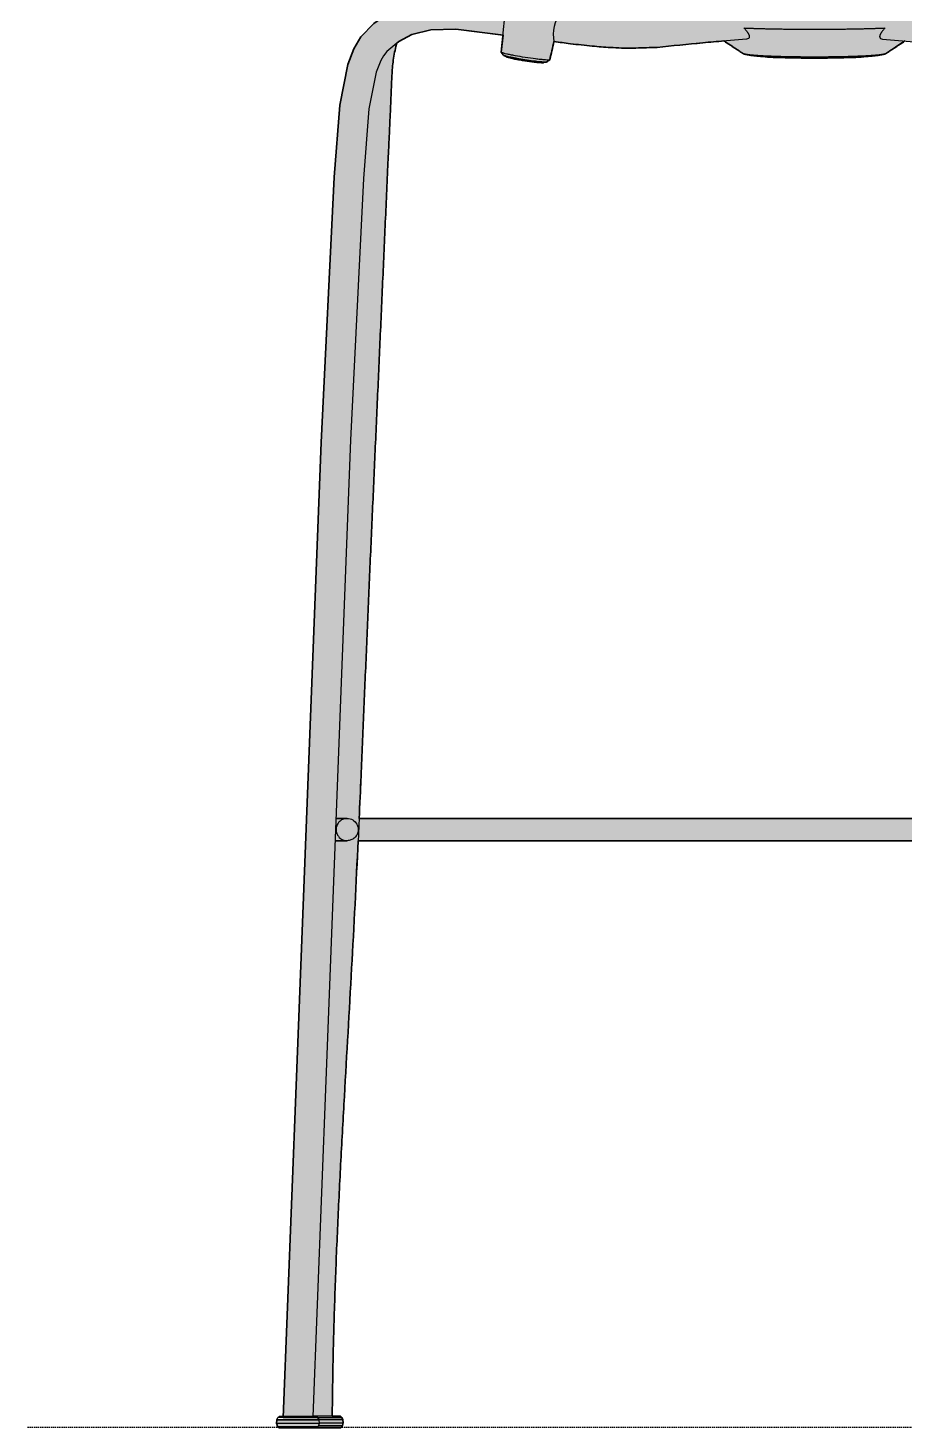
# Model space of a CAD drawing. Header units: millimetres. Extents: x 0 to 1859, y -934 to 1101.
# Drawn here: x 0 to 454, y 0 to 724 of the extents above; entities that cross this region are included whole.
import ezdxf

# ---------------------------------------------------------------- set-up
doc = ezdxf.new("R2010")
doc.units = ezdxf.units.MM
doc.linetypes.add('Dots', pattern=[1, 0, -1])
doc.layers.add('Blocks', color=7, linetype='Continuous')
doc.layers.add('Blocks$Fill', color=7, linetype='Continuous', true_color=0xffffff)
for name, color, linetype, lineweight, true_color in [('Blocks$Inner', 7, 'Continuous', 25, 0x007f00), ('Blocks$Outline', 7, 'Continuous', 35, 0xff3f3f), ('Groud', 7, 'Dots', 25, 0x243775)]:
    doc.layers.add(name, color=color, linetype=linetype, lineweight=lineweight, true_color=true_color)

# ---------------------------------------------------------------- blocks, each defined once
blk = doc.blocks.new('Vico Duo Barstool Front')
at = {"layer": 'Blocks$Fill'}
h = blk.add_hatch(color=256, dxfattribs=at)
h.paths.add_polyline_path([(-18.13, 0), (-18.11, 0), (0.08, 0), (0.83, 0.11), (0.87, 0.15), (12.98, 0.15), (13.66, 0.49), (14.17, 1.3), (14.49, 2.69), (14.34, 4.2), (13.8, 5.4), (12.98, 6.15), (8.8, 6.15), (10.91, 88.59), (22.18, 304.04), (494.55, 304.04), (507.43, 38.7), (507.93, 6.15), (503.75, 6.15), (502.93, 5.4), (502.39, 4.2), (502.24, 2.69), (502.56, 1.3), (503.06, 0.49), (503.75, 0.15), (515.86, 0.15), (515.9, 0.11), (515.98, 0.1), (516.65, 0), (534.84, 0), (534.86, 0), (535.61, 0.11), (536.28, 0.83), (536.76, 2.35), (536.64, 4.27), (514.87, 4.27), (514.87, 4.27), (514.87, 4.27), (514.87, 4.27), (514.87, 4.27), (514.87, 4.27), (514.87, 4.27), (514.87, 4.27), (515.37, 5.41), (515.37, 5.41), (515.37, 5.41), (515.37, 5.41), (515.37, 5.41), (515.37, 5.41), (515.37, 5.41), (515.37, 5.41), (515.37, 5.41), (533.27, 5.41), (506.93, 647.44), (504.09, 684.71), (499.92, 705.85), (496.76, 713.99), (493.1, 720.14), (486.45, 727), (479.01, 732.23), (470.63, 736.09), (460.14, 738.69), (449.55, 739.57), (429.77, 738.04), (423.9, 737.24), (423.04, 745.46), (455.39, 749.61), (458.12, 749.89), (460.64, 750.22), (462.98, 750.6), (464.08, 750.81), (465.13, 751.03), (466.14, 751.27), (467.1, 751.52), (468.01, 751.78), (468.89, 752.05), (469.71, 752.34), (470.5, 752.63), (471.24, 752.94), (471.6, 753.1), (471.94, 753.27), (472.27, 753.43), (472.6, 753.6), (472.91, 753.77), (473.21, 753.95), (473.51, 754.12), (473.79, 754.3), (474.06, 754.48), (474.32, 754.67), (474.58, 754.85), (474.82, 755.04), (475.05, 755.24), (475.27, 755.43), (475.49, 755.63), (475.69, 755.82), (475.88, 756.02), (476.06, 756.23), (476.24, 756.43), (476.41, 756.64), (477.73, 758.38), (479.1, 766.56), (479.13, 766.66), (479.16, 766.76), (479.17, 766.81), (479.19, 766.86), (479.2, 766.91), (479.21, 766.96), (479.22, 767.01), (479.22, 767.06), (479.23, 767.11), (479.24, 767.16), (479.24, 767.21), (479.25, 767.26), (479.25, 767.31), (479.25, 767.36), (479.26, 767.41), (479.26, 767.46), (479.26, 767.51), (479.25, 767.56), (479.25, 767.61), (479.25, 767.66), (479.25, 767.71), (479.24, 767.76), (479.23, 767.81), (479.23, 767.86), (479.22, 767.91), (479.21, 767.96), (479.2, 768.01), (479.19, 768.06), (479.18, 768.11), (479.17, 768.16), (478.88, 769.47), (478.73, 770.08), (478.57, 770.66), (478.41, 771.22), (478.25, 771.74), (478.08, 772.24), (477.9, 772.7), (477.73, 773.14), (477.63, 773.35), (477.54, 773.55), (477.45, 773.74), (477.36, 773.92), (477.26, 774.1), (477.17, 774.27), (477.07, 774.44), (476.97, 774.59), (476.87, 774.74), (476.77, 774.88), (476.67, 775.02), (476.62, 775.08), (476.57, 775.15), (476.51, 775.21), (476.46, 775.27), (476.41, 775.32), (476.36, 775.38), (476.3, 775.43), (476.25, 775.48), (476.2, 775.53), (476.14, 775.57), (476.11, 775.59), (476.09, 775.61), (476.06, 775.63), (476.03, 775.65), (476, 775.67), (475.98, 775.68), (475.95, 775.7), (475.92, 775.72), (475.89, 775.73), (475.86, 775.75), (475.83, 775.76), (475.81, 775.77), (475.78, 775.79), (475.75, 775.8), (475.72, 775.81), (475.69, 775.82), (475.66, 775.83), (475.63, 775.84), (475.6, 775.85), (475.58, 775.86), (475.55, 775.86), (475.52, 775.87), (475.49, 775.88), (475.46, 775.88), (475.44, 775.89), (475.43, 775.89), (475.42, 775.89), (475.41, 775.89), (475.4, 775.89), (475.38, 775.89), (475.37, 775.89), (475.36, 775.89), (475.35, 775.89), (475.33, 775.89), (475.32, 775.89), (475.3, 775.89), (475.29, 775.89), (475.27, 775.88), (475.25, 775.88), (475.23, 775.88), (475.21, 775.87), (475.19, 775.87), (475.17, 775.86), (475.12, 775.84), (475.06, 775.82), (474.99, 775.8), (474.92, 775.77), (474.76, 775.7), (454.02, 773.93), (444.68, 773.17), (448.32, 806.26), (482.61, 1059.3), (484.57, 1078.72), (484.66, 1080.05), (484.73, 1081.37), (484.79, 1084.02), (484.79, 1085.35), (484.77, 1086.02), (484.74, 1086.68), (484.7, 1087.34), (484.57, 1088.63), (484.4, 1089.91), (484.3, 1090.55), (484.24, 1090.86), (484.18, 1091.18), (484.11, 1091.49), (484.03, 1091.79), (483.95, 1092.1), (483.86, 1092.4), (483.76, 1092.69), (483.65, 1092.99), (483.53, 1093.27), (483.41, 1093.56), (483.29, 1093.85), (483.16, 1094.13), (483.02, 1094.41), (482.88, 1094.68), (482.73, 1094.95), (482.57, 1095.22), (482.41, 1095.49), (482.24, 1095.74), (482.06, 1096), (481.88, 1096.25), (481.69, 1096.49), (481.49, 1096.72), (481.28, 1096.95), (481.18, 1097.06), (481.07, 1097.17), (480.96, 1097.28), (480.85, 1097.39), (480.62, 1097.6), (480.38, 1097.8), (480.13, 1097.99), (479.88, 1098.18), (479.62, 1098.36), (479.36, 1098.53), (479.08, 1098.7), (478.8, 1098.86), (478.52, 1099.02), (478.23, 1099.17), (477.94, 1099.31), (477.64, 1099.45), (477.33, 1099.58), (477.03, 1099.71), (476.72, 1099.84), (476.4, 1099.95), (476.07, 1100.06), (475.73, 1100.16), (475.38, 1100.25), (475.03, 1100.34), (474.67, 1100.42), (473.94, 1100.56), (473.21, 1100.68), (471.04, 1100.97), (470.35, 1101.05), (469.67, 1101.11), (468.99, 1101.16), (468.32, 1101.2), (467.65, 1101.22), (466.98, 1101.23), (466.32, 1101.22), (465.66, 1101.2), (432.28, 1101.24), (258.39, 1098.64), (258.38, 1098.64), (258.36, 1098.64), (222.9, 1098.91), (51.1, 1101.2), (50.44, 1101.22), (49.78, 1101.23), (49.11, 1101.22), (48.44, 1101.2), (47.76, 1101.16), (47.09, 1101.11), (46.4, 1101.05), (44.29, 1100.78), (43.55, 1100.68), (42.81, 1100.56), (42.08, 1100.42), (41.73, 1100.34), (41.37, 1100.25), (41.03, 1100.16), (40.69, 1100.06), (40.36, 1099.95), (40.04, 1099.84), (39.73, 1099.71), (39.42, 1099.58), (39.12, 1099.45), (38.82, 1099.31), (38.52, 1099.17), (38.24, 1099.02), (37.95, 1098.86), (37.67, 1098.7), (37.4, 1098.53), (37.13, 1098.36), (36.87, 1098.18), (36.62, 1097.99), (36.38, 1097.8), (36.14, 1097.6), (35.91, 1097.39), (35.8, 1097.28), (35.69, 1097.17), (35.58, 1097.06), (35.47, 1096.95), (35.27, 1096.72), (35.07, 1096.49), (34.88, 1096.25), (34.69, 1096), (34.52, 1095.74), (34.35, 1095.49), (34.19, 1095.22), (34.03, 1094.95), (33.88, 1094.68), (33.74, 1094.41), (33.6, 1094.13), (33.47, 1093.85), (33.34, 1093.56), (33.22, 1093.27), (33.11, 1092.99), (33, 1092.69), (32.9, 1092.4), (32.81, 1092.1), (32.72, 1091.79), (32.65, 1091.49), (32.58, 1091.18), (32.51, 1090.86), (32.45, 1090.55), (32.35, 1089.91), (32.19, 1088.63), (32.06, 1087.34), (32.01, 1086.68), (31.98, 1086.02), (31.97, 1085.35), (31.97, 1084.02), (32.03, 1081.37), (32.09, 1080.05), (32.18, 1078.72), (34.15, 1059.3), (70.36, 789.99), (72.08, 773.17), (42, 775.7), (41.83, 775.77), (41.76, 775.8), (41.7, 775.82), (41.64, 775.84), (41.59, 775.86), (41.57, 775.87), (41.55, 775.87), (41.52, 775.88), (41.5, 775.88), (41.49, 775.88), (41.47, 775.89), (41.45, 775.89), (41.44, 775.89), (41.42, 775.89), (41.41, 775.89), (41.4, 775.89), (41.38, 775.89), (41.37, 775.89), (41.36, 775.89), (41.35, 775.89), (41.34, 775.89), (41.33, 775.89), (41.32, 775.89), (41.3, 775.88), (41.27, 775.88), (41.24, 775.87), (41.21, 775.86), (41.18, 775.86), (41.15, 775.85), (41.12, 775.84), (41.09, 775.83), (41.06, 775.82), (41.04, 775.81), (41.01, 775.8), (40.98, 775.79), (40.95, 775.77), (40.92, 775.76), (40.89, 775.75), (40.86, 775.73), (40.84, 775.72), (40.81, 775.7), (40.78, 775.68), (40.75, 775.67), (40.72, 775.65), (40.7, 775.63), (40.67, 775.61), (40.64, 775.59), (40.61, 775.57), (40.56, 775.53), (40.51, 775.48), (40.45, 775.43), (40.4, 775.38), (40.35, 775.32), (40.29, 775.27), (40.24, 775.21), (40.19, 775.15), (40.14, 775.08), (40.09, 775.02), (39.99, 774.88), (39.89, 774.74), (39.79, 774.59), (39.69, 774.44), (39.59, 774.27), (39.49, 774.1), (39.4, 773.92), (39.31, 773.74), (39.21, 773.55), (39.12, 773.35), (39.03, 773.14), (38.85, 772.7), (38.68, 772.24), (38.51, 771.74), (38.35, 771.22), (38.19, 770.66), (38.03, 770.08), (37.88, 769.47), (37.59, 768.16), (37.58, 768.11), (37.56, 768.06), (37.55, 768.01), (37.54, 767.96), (37.54, 767.91), (37.53, 767.86), (37.52, 767.81), (37.52, 767.76), (37.51, 767.71), (37.51, 767.66), (37.5, 767.61), (37.5, 767.56), (37.5, 767.51), (37.5, 767.46), (37.5, 767.41), (37.5, 767.36), (37.5, 767.31), (37.51, 767.26), (37.51, 767.21), (37.52, 767.16), (37.52, 767.11), (37.53, 767.06), (37.54, 767.01), (37.55, 766.96), (37.56, 766.91), (37.57, 766.86), (37.58, 766.81), (37.6, 766.76), (37.62, 766.66), (37.66, 766.56), (39.02, 758.38), (39.99, 757.11), (40.35, 756.64), (40.52, 756.43), (40.69, 756.23), (40.88, 756.02), (41.07, 755.82), (41.27, 755.63), (41.48, 755.43), (41.71, 755.24), (41.94, 755.04), (42.18, 754.85), (42.43, 754.67), (42.69, 754.48), (42.97, 754.3), (43.25, 754.12), (43.54, 753.95), (43.84, 753.77), (44.16, 753.6), (44.48, 753.43), (44.82, 753.27), (45.16, 753.1), (45.52, 752.94), (46.26, 752.63), (47.04, 752.34), (47.87, 752.05), (48.74, 751.78), (49.66, 751.52), (50.62, 751.27), (51.62, 751.03), (52.68, 750.81), (53.77, 750.6), (56.11, 750.22), (58.64, 749.89), (61.36, 749.61), (80.24, 747.07), (93.69, 745.47), (92.83, 737.24), (86.96, 738.04), (67.18, 739.57), (56.59, 738.69), (46.1, 736.09), (37.72, 732.23), (30.28, 727), (23.63, 720.14), (19.97, 713.99), (16.81, 705.85), (12.64, 684.71), (9.8, 647.44), (3.05, 510.15), (-16.54, 5.41), (1.35, 5.41), (1.36, 5.41), (1.36, 5.41), (1.36, 5.41), (1.36, 5.41), (1.36, 5.41), (1.36, 5.41), (1.36, 5.41), (1.86, 4.27), (1.86, 4.27), (1.86, 4.27), (1.86, 4.27), (1.86, 4.27), (1.86, 4.27), (1.86, 4.27), (1.86, 4.27), (1.85, 4.27), (-19.92, 4.27), (-20.03, 2.35), (-19.55, 0.83), (-18.88, 0.11), (-18.8, 0.1)], flags=0)
h.paths.add_polyline_path([(197.64, 732.02), (174.35, 729.72), (166.19, 729.56), (159.38, 729.54), (150.14, 730), (137.38, 731.23), (129.71, 732.18), (126.79, 732.58), (128.88, 742.03), (159.16, 739.98), (197.41, 738.57)], flags=0)
h.paths.add_polyline_path([(319.32, 738.57), (357.6, 739.98), (387.85, 742.02), (389.94, 732.58), (379.35, 731.23), (366.59, 730), (357.35, 729.54), (350.54, 729.56), (342.38, 729.72), (322.38, 731.72), (319.09, 732.02)], flags=0)
h.paths.add_polyline_path([(474.56, 716.89), (474.99, 715.18), (475.46, 713.15), (475.86, 711.13), (476.2, 709.13), (476.47, 707.13), (476.69, 705.14), (476.85, 703.14), (494.02, 315.54), (22.71, 315.54), (39.88, 703.14), (40.04, 705.14), (40.26, 707.13), (40.53, 709.13), (40.87, 711.13), (41.27, 713.15), (41.74, 715.18), (42.17, 716.89), (43.2, 717.76), (50.06, 721.37), (59.82, 723.82), (72.78, 724.22), (97.16, 721.11), (96.23, 712.21), (96.23, 712.21), (96.23, 712.21), (96.23, 712.2), (96.23, 712.2), (96.23, 712.2), (96.23, 712.2), (96.23, 712.2), (96.23, 712.2), (96.23, 712.2), (96.23, 712.2), (96.23, 712.2), (96.23, 712.2), (96.23, 712.19), (96.23, 712.19), (96.23, 712.19), (96.23, 712.19), (96.23, 712.19), (96.23, 712.19), (96.23, 712.18), (96.23, 712.18), (96.24, 712.18), (96.24, 712.18), (96.24, 712.18), (96.24, 712.17), (96.24, 712.17), (96.24, 712.17), (96.24, 712.16), (96.24, 712.16), (96.25, 712.16), (96.25, 712.16), (96.25, 712.15), (96.26, 712.14), (97.45, 710.61), (97.45, 710.61), (97.45, 710.61), (97.45, 710.6), (97.45, 710.6), (97.46, 710.6), (97.46, 710.59), (97.47, 710.59), (97.47, 710.58), (97.48, 710.58), (97.49, 710.57), (97.49, 710.57), (97.5, 710.56), (97.51, 710.55), (97.53, 710.54), (97.55, 710.53), (97.57, 710.52), (97.6, 710.5), (97.63, 710.49), (97.66, 710.47), (97.69, 710.46), (97.76, 710.43), (97.84, 710.4), (97.93, 710.37), (98.02, 710.33), (98.24, 710.26), (98.7, 710.13), (99.26, 709.98), (100.63, 709.66), (102.31, 709.32), (104.24, 708.95), (108.51, 708.24), (112.8, 707.63), (114.75, 707.4), (116.45, 707.22), (117.86, 707.11), (118.44, 707.08), (118.92, 707.07), (119.15, 707.07), (119.26, 707.08), (119.36, 707.08), (119.44, 707.09), (119.52, 707.1), (119.56, 707.1), (119.59, 707.11), (119.62, 707.11), (119.65, 707.12), (119.67, 707.12), (119.69, 707.13), (119.7, 707.13), (119.71, 707.14), (119.72, 707.14), (119.73, 707.14), (119.73, 707.14), (119.74, 707.15), (119.75, 707.15), (119.75, 707.15), (119.76, 707.16), (119.76, 707.16), (119.77, 707.16), (119.77, 707.16), (121.36, 708.24), (121.36, 708.25), (121.37, 708.25), (121.37, 708.25), (121.38, 708.25), (121.38, 708.26), (121.38, 708.26), (121.39, 708.26), (121.39, 708.26), (121.39, 708.27), (123.5, 717.72), (143.35, 715.34), (152.72, 714.62), (158.5, 714.38), (165.83, 714.38), (176.96, 714.69), (200.54, 717.1), (211.53, 718.03), (221.31, 711.55), (221.31, 711.55), (221.31, 711.54), (221.32, 711.54), (221.32, 711.53), (221.33, 711.52), (221.34, 711.52), (221.35, 711.51), (221.35, 711.5), (221.36, 711.5), (221.37, 711.49), (221.38, 711.48), (221.39, 711.48), (221.4, 711.47), (221.42, 711.46), (221.45, 711.45), (221.47, 711.43), (221.5, 711.42), (221.53, 711.41), (221.56, 711.39), (221.59, 711.38), (221.62, 711.37), (221.69, 711.34), (221.77, 711.32), (221.86, 711.29), (221.95, 711.26), (222.05, 711.24), (222.28, 711.18), (222.53, 711.13), (226.01, 710.45), (226.38, 710.39), (226.81, 710.32), (227.83, 710.19), (229.08, 710.06), (230.55, 709.93), (234.11, 709.7), (238.37, 709.5), (248.23, 709.24), (268.5, 709.24), (278.36, 709.5), (282.62, 709.7), (286.18, 709.93), (287.65, 710.06), (288.9, 710.19), (289.92, 710.32), (290.35, 710.39), (290.72, 710.45), (294.2, 711.13), (294.45, 711.18), (294.67, 711.24), (294.78, 711.26), (294.87, 711.29), (294.96, 711.32), (295.04, 711.34), (295.11, 711.37), (295.14, 711.38), (295.17, 711.39), (295.2, 711.41), (295.23, 711.42), (295.26, 711.43), (295.28, 711.45), (295.31, 711.46), (295.33, 711.47), (295.34, 711.48), (295.35, 711.48), (295.36, 711.49), (295.37, 711.5), (295.38, 711.5), (295.38, 711.51), (295.39, 711.52), (295.4, 711.52), (295.41, 711.53), (295.41, 711.54), (295.42, 711.54), (295.42, 711.55), (295.42, 711.55), (305.2, 718.03), (339.77, 714.69), (350.9, 714.38), (358.23, 714.38), (364.01, 714.62), (373.38, 715.34), (384.71, 716.58), (393.23, 717.72), (395.34, 708.27), (395.34, 708.26), (395.34, 708.26), (395.35, 708.26), (395.35, 708.26), (395.35, 708.25), (395.36, 708.25), (395.36, 708.25), (395.37, 708.25), (395.37, 708.24), (396.96, 707.16), (396.96, 707.16), (396.96, 707.16), (396.97, 707.16), (396.98, 707.15), (396.98, 707.15), (396.99, 707.15), (397, 707.14), (397, 707.14), (397.01, 707.14), (397.02, 707.14), (397.03, 707.13), (397.04, 707.13), (397.06, 707.12), (397.08, 707.12), (397.11, 707.11), (397.14, 707.11), (397.17, 707.1), (397.21, 707.1), (397.29, 707.09), (397.37, 707.08), (397.47, 707.08), (397.58, 707.07), (397.81, 707.07), (398.29, 707.08), (398.87, 707.11), (400.28, 707.22), (401.98, 707.4), (403.93, 707.63), (408.22, 708.24), (412.49, 708.95), (414.42, 709.32), (416.1, 709.66), (417.47, 709.98), (418.03, 710.13), (418.49, 710.26), (418.71, 710.33), (418.8, 710.37), (418.89, 710.4), (418.97, 710.43), (419.04, 710.46), (419.07, 710.47), (419.1, 710.49), (419.13, 710.5), (419.15, 710.52), (419.18, 710.53), (419.2, 710.54), (419.21, 710.55), (419.23, 710.56), (419.24, 710.57), (419.24, 710.57), (419.25, 710.58), (419.26, 710.58), (419.26, 710.59), (419.27, 710.59), (419.27, 710.6), (419.28, 710.6), (419.28, 710.6), (419.28, 710.61), (419.28, 710.61), (419.28, 710.61), (420.47, 712.14), (420.48, 712.15), (420.48, 712.16), (420.48, 712.16), (420.48, 712.16), (420.49, 712.16), (420.49, 712.17), (420.49, 712.17), (420.49, 712.17), (420.49, 712.18), (420.49, 712.18), (420.49, 712.18), (420.49, 712.18), (420.5, 712.18), (420.5, 712.19), (420.5, 712.19), (420.5, 712.19), (420.5, 712.19), (420.5, 712.19), (420.5, 712.19), (420.5, 712.2), (420.5, 712.2), (420.5, 712.2), (420.5, 712.2), (420.5, 712.2), (420.5, 712.2), (420.5, 712.2), (420.5, 712.2), (420.5, 712.2), (420.5, 712.2), (420.5, 712.21), (420.5, 712.21), (420.5, 712.21), (419.57, 721.11), (443.95, 724.22), (456.91, 723.82), (466.67, 721.37), (473.53, 717.76)], flags=0)
at = {"layer": 'Blocks$Inner'}
for p, q in [((96.23, 712.21), (99.63, 744.81)), ((123.5, 717.72), (121.39, 708.27)), ((221.31, 711.55), (211.53, 718.03)), ((305.2, 718.03), (295.42, 711.55)), ((97.45, 710.61), (96.25, 712.15)), ((98.81, 709.79), (97.55, 710.53)), ((226.01, 710.45), (222.53, 711.13)), ((294.2, 711.13), (290.72, 710.45)), ((118.23, 706.8), (119.65, 707.12)), ((121.39, 708.27), (119.77, 707.16)), ((494.02, 315.54), (22.71, 315.54)), ((-20.03, 2.35), (-19.92, 4.27)), ((-20.03, 2.35), (-19.55, 0.83))]:
    blk.add_line(p, q, dxfattribs=at)
for points in [[(-16.54, 5.41), (-9.84, 177.22), (3.05, 510.15), (9.8, 647.44), (12.64, 684.71), (16.81, 705.85), (19.97, 713.99), (23.63, 720.14), (30.28, 727), (37.72, 732.23), (46.1, 736.09), (56.59, 738.69), (67.18, 739.57), (86.96, 738.04), (98.86, 736.42)], [(97.35, 721.08), (72.78, 724.22), (59.82, 723.82), (50.06, 721.37), (43.2, 717.76), (37.11, 712.65), (35.29, 710.36), (33.92, 707.99), (31.48, 701.86), (27.72, 682.96), (24.96, 646.78), (18.3, 511.45), (5.45, 179.93), (-1.32, 6)], [(224.22, 719.34), (223.24, 719.02), (200.54, 717.1), (176.96, 714.69), (165.83, 714.38), (158.5, 714.38), (152.72, 714.62), (143.35, 715.34), (132.02, 716.58), (123.5, 717.72)], [(292.51, 719.34), (293.49, 719.02), (316.19, 717.1), (339.77, 714.69), (350.9, 714.38), (358.23, 714.38), (364.01, 714.62), (373.38, 715.34), (384.71, 716.58), (393.23, 717.72)], [(16.52, 315.54), (10.71, 315.54), (16.51, 315.54)], [(195.41, 315.54), (24.68, 315.54), (258.36, 315.54), (492.05, 315.54), (321.32, 315.54)], [(16.51, 304.04), (10.26, 304.04), (16.52, 304.04)], [(22.18, 304.04), (494.55, 304.04)], [(24.15, 304.04), (258.36, 304.04), (492.58, 304.04)], [(-19.92, 4.27), (-19.41, 5.41), (-18.69, 6)], [(-19.55, 0.83), (-18.88, 0.11), (-18.8, 0.1), (-18.72, 0.08), (-18.64, 0.07), (-18.57, 0.06), (-18.49, 0.05), (-18.42, 0.04), (-18.34, 0.03), (-18.27, 0.02), (-18.2, 0.01), (-18.13, 0)], [(13.8, 5.4), (12.98, 6.15), (-1.32, 6.15)], [(0.64, 6), (0.71, 5.94), (0.78, 5.89), (0.85, 5.83), (0.92, 5.77), (0.99, 5.72), (1.06, 5.66), (1.14, 5.6), (1.21, 5.54), (1.29, 5.48), (1.36, 5.41), (1.86, 4.27), (1.97, 2.35), (1.5, 0.83), (0.83, 0.11), (0.75, 0.1), (0.67, 0.08), (0.59, 0.07), (0.52, 0.06), (0.44, 0.05), (0.37, 0.04), (0.29, 0.03), (0.22, 0.02), (0.15, 0.01), (0.08, 0)], [(0.87, 0.15), (12.98, 0.15), (13.66, 0.49)], [(1.19, 0.49), (13.66, 0.49), (14.17, 1.3)], [(1.33, 5.4), (13.8, 5.4), (14.34, 4.2)], [(1.65, 1.3), (14.17, 1.3), (14.49, 2.69)], [(1.95, 2.69), (14.49, 2.69), (14.34, 4.2), (1.87, 4.2)]]:
    blk.add_lwpolyline(points, dxfattribs=at)
blk.add_arc((142.2, 721.37), 19.06, 143.97262, 191.04664, dxfattribs=at)
for points, knots in [([(221.82, 724.74), (222.23, 724.33), (222.8, 723.72), (223.36, 723.01), (223.65, 722.61), (223.85, 722.31), (224.03, 722.02), (224.19, 721.73), (224.33, 721.45), (224.45, 721.17), (224.54, 720.89), (224.61, 720.63), (224.64, 720.42), (224.64, 720.25), (224.63, 720.13), (224.62, 720.01), (224.58, 719.86), (224.52, 719.69), (224.4, 719.5), (224.29, 719.39), (224.22, 719.34)], [0, 0, 0, 0, 0.1666667, 0.25, 0.2916667, 0.3333333, 0.375, 0.4166667, 0.4583333, 0.5, 0.5416667, 0.5833333, 0.625, 0.6458333, 0.6666667, 0.6875, 0.7083333, 0.75, 0.7916667, 0.8333333, 0.8333333, 0.8333333, 0.8333333]), ([(294.91, 724.74), (294.5, 724.33), (293.93, 723.72), (293.37, 723.01), (293.08, 722.61), (292.88, 722.31), (292.7, 722.02), (292.54, 721.73), (292.4, 721.45), (292.28, 721.17), (292.19, 720.89), (292.12, 720.63), (292.09, 720.42), (292.09, 720.25), (292.1, 720.13), (292.11, 720.01), (292.14, 719.86), (292.21, 719.69), (292.32, 719.5), (292.44, 719.39), (292.51, 719.34)], [0, 0, 0, 0, 0.1666667, 0.25, 0.2916667, 0.3333333, 0.375, 0.4166667, 0.4583333, 0.5, 0.5416667, 0.5833333, 0.625, 0.6458333, 0.6666667, 0.6875, 0.7083333, 0.75, 0.7916667, 0.8333333, 0.8333333, 0.8333333, 0.8333333]), ([(42.22, 717.09), (42.05, 716.46), (41.54, 714.46), (40.83, 711.13), (40.22, 707.13), (39.85, 703.15), (39.62, 699.12), (39.42, 694.99), (39.24, 690.81), (39.08, 686.54), (38.9, 682.29), (38.72, 678.16), (38.54, 674.06), (38.28, 668.55), (37.94, 661.59), (37.41, 650.5), (36.8, 636.68), (36.08, 620.11), (35.35, 603.49), (34.6, 586.85), (33.85, 570.23), (33.12, 553.63), (32.38, 537.01), (31.64, 520.39), (30.9, 503.77), (30.16, 487.16), (29.42, 470.56), (28.68, 453.94), (27.94, 437.33), (27.23, 420.74), (26.53, 404.12), (25.82, 387.47), (25.12, 370.86), (24.42, 354.24), (23.46, 332.09), (21.72, 293.32), (18.92, 237.97), (15.65, 182.68), (13.22, 138.42), (11.85, 110.75), (10.89, 88.59), (10.26, 71.97), (9.72, 55.34), (9.28, 38.7), (8.96, 22.31), (8.84, 11.45), (8.8, 6.15)], [0.2609055, 0.2609055, 0.2609055, 0.2609055, 0.262931, 0.2672414, 0.2715517, 0.2758621, 0.2801724, 0.2844828, 0.2887931, 0.2931034, 0.2974138, 0.3017241, 0.3060345, 0.3103448, 0.3189655, 0.3275862, 0.3448276, 0.362069, 0.3793103, 0.3965517, 0.4137931, 0.4310345, 0.4482759, 0.4655172, 0.4827586, 0.5, 0.5172414, 0.5344828, 0.5517241, 0.5689655, 0.5862069, 0.6034483, 0.6206897, 0.637931, 0.6551724, 0.6896552, 0.7586207, 0.8275862, 0.862069, 0.8965517, 0.9137931, 0.9310345, 0.9482759, 0.9655172, 0.9827586, 0.9992391, 0.9992391, 0.9992391, 0.9992391]), ([(108.7, 709.48), (106.86, 709.77), (104.15, 710.23), (101, 710.83), (99.02, 711.26), (97.5, 711.64), (96.52, 711.96), (96.24, 712.13), (96.23, 712.2), (96.23, 712.21)], [34.9574807, 34.9574807, 34.9574807, 34.9574807, 35.0963696, 35.165814, 35.2352585, 35.3047029, 35.3741473, 35.4435918, 35.4572703, 35.4572703, 35.4572703, 35.4572703]), ([(108.51, 708.24), (107.04, 708.47), (104.86, 708.83), (102.27, 709.32), (100.02, 709.79), (98.1, 710.26), (97.51, 710.52), (97.45, 710.61)], [2.4370771, 2.4370771, 2.4370771, 2.4370771, 2.5620771, 2.6245771, 2.6870771, 2.8120771, 2.916032, 2.916032, 2.916032, 2.916032]), ([(98.82, 709.79), (98.85, 709.77), (98.98, 709.71), (99.45, 709.54), (100.45, 709.27), (101.84, 708.96), (103.16, 708.69), (104.44, 708.45), (106.18, 708.14), (107.57, 707.92), (108.44, 707.78), (108.44, 707.78)], [-14.02727, -14.02727, -14.02727, -14.02727, -13.289396, -11.890604, -9.219669, -7.065174, -5.631159, -4.222079, -2.635183, -0.013085, 0, 0, 0, 0]), ([(108.44, 707.78), (108.44, 707.78), (108.87, 707.72), (109.71, 707.59), (110.8, 707.44), (111.72, 707.31), (112.42, 707.22), (113.05, 707.15), (113.82, 707.06), (114.75, 706.95), (115.94, 706.84), (117.07, 706.77), (117.79, 706.76), (118.1, 706.78), (118.2, 706.8), (118.23, 706.8)], [0, 0, 0, 0, 0.004609, 1.277512, 2.550415, 3.37191, 4.193406, 4.834467, 5.475529, 6.877577, 8.279626, 10.422247, 12.564868, 13.45241, 14.01343, 14.01343, 14.01343, 14.01343]), ([(119.77, 707.16), (119.67, 707.1), (119.03, 707.03), (117.08, 707.15), (114.79, 707.39), (112.17, 707.7), (109.98, 708.01), (108.51, 708.24)], [1.9596936, 1.9596936, 1.9596936, 1.9596936, 2.0620771, 2.1870771, 2.2495771, 2.3120771, 2.4370771, 2.4370771, 2.4370771, 2.4370771]), ([(121.39, 708.27), (121.34, 708.22), (120.89, 708.12), (119.12, 708.18), (116.45, 708.44), (113.27, 708.81), (110.53, 709.2), (108.7, 709.48)], [34.4732473, 34.4732473, 34.4732473, 34.4732473, 34.540814, 34.6797029, 34.7491473, 34.8185918, 34.9574807, 34.9574807, 34.9574807, 34.9574807]), ([(16.51, 315.54), (15.84, 315.54), (14.5, 315.3), (12.74, 314.28), (11.65, 312.98), (11.08, 311.77), (10.73, 310.47), (10.73, 309.11), (11.08, 307.81), (11.79, 306.29), (13.5, 304.58), (15.5, 304.04), (16.51, 304.04)], [0, 0, 0, 0, 0.111111, 0.222222, 0.333333, 0.388889, 0.444444, 0.555556, 0.611111, 0.666667, 0.833333, 1, 1, 1, 1]), ([(16.51, 315.54), (17.51, 315.54), (19.52, 315), (21.22, 313.29), (21.94, 311.77), (22.28, 310.47), (22.28, 309.11), (21.94, 307.81), (21.36, 306.6), (20.28, 305.3), (18.51, 304.28), (17.18, 304.04), (16.51, 304.04)], [6.818338, 6.818338, 6.818338, 6.818338, 6.985005, 7.151672, 7.207227, 7.262783, 7.373894, 7.429449, 7.485005, 7.596116, 7.707227, 7.818338, 7.818338, 7.818338, 7.818338]), ([(-10.33, 2.35), (-11.1, 2.35), (-12.62, 2.35), (-14.71, 2.35), (-16.51, 2.35), (-18.46, 2.35), (-19.75, 2.35), (-20.03, 2.35), (-20.03, 2.35)], [0, 0, 0, 0, 1.652819, 3.305638, 4.958457, 6.611276, 9.916914, 12.132787, 12.132787, 12.132787, 12.132787]), ([(-10.33, 4.27), (-11.09, 4.27), (-12.59, 4.27), (-14.66, 4.27), (-16.45, 4.27), (-18.37, 4.27), (-19.64, 4.27), (-19.92, 4.27), (-19.92, 4.27)], [0, 0, 0, 0, 1.652534, 3.305068, 4.957601, 6.610135, 9.915203, 12.122094, 12.122094, 12.122094, 12.122094]), ([(-19.55, 0.83), (-19.55, 0.83), (-19.29, 0.83), (-18.07, 0.83), (-16.22, 0.83), (-14.5, 0.83), (-12.51, 0.83), (-11.06, 0.83), (-10.33, 0.83)], [13.72006, 13.72006, 13.72006, 13.72006, 15.888505, 19.193394, 20.845838, 22.498282, 24.150727, 25.803171, 25.803171, 25.803171, 25.803171]), ([(-10.33, 5.41), (-11.05, 5.41), (-12.48, 5.41), (-14.44, 5.41), (-16.13, 5.41), (-17.96, 5.41), (-19.1, 5.41), (-19.38, 5.41), (-19.41, 5.41)], [0, 0, 0, 0, 1.652444, 3.304888, 4.957333, 6.609777, 9.914665, 11.750714, 11.750714, 11.750714, 11.750714]), ([(-10.33, 0.11), (-11.01, 0.11), (-12.35, 0.11), (-14.2, 0.11), (-15.8, 0.11), (-17.52, 0.11), (-18.77, 0.11), (-18.94, 0.11), (-18.84, 0.11)], [0, 0, 0, 0, 1.652444, 3.304888, 4.957333, 6.609777, 9.914665, 12.798896, 12.798896, 12.798896, 12.798896]), ([(-10.33, 6), (-11, 6), (-12.31, 6), (-14.12, 6), (-15.68, 6), (-17.37, 6), (-18.42, 6), (-18.67, 6), (-18.69, 6)], [0, 0, 0, 0, 1.652444, 3.304888, 4.957333, 6.609777, 9.914665, 11.750714, 11.750714, 11.750714, 11.750714]), ([(0.64, 6), (0.65, 6), (0.56, 6), (-0.37, 6), (-2.37, 6), (-4.51, 6), (-6.33, 6), (-8.31, 6), (-9.66, 6), (-10.33, 6)], [-14.688393, -14.688393, -14.688393, -14.688393, -13.219554, -9.914665, -6.609777, -4.957333, -3.304888, -1.652444, 0, 0, 0, 0]), ([(1.35, 5.41), (1.38, 5.41), (1.29, 5.41), (0.32, 5.41), (-1.79, 5.41), (-4.06, 5.41), (-6.02, 5.41), (-8.14, 5.41), (-9.61, 5.41), (-10.33, 5.41)], [-14.688393, -14.688393, -14.688393, -14.688393, -13.219554, -9.914665, -6.609777, -4.957333, -3.304888, -1.652444, 0, 0, 0, 0]), ([(1.85, 4.27), (1.88, 4.27), (1.8, 4.27), (0.81, 4.27), (-1.38, 4.27), (-3.75, 4.27), (-5.8, 4.27), (-8.03, 4.27), (-9.57, 4.27), (-10.33, 4.27)], [-14.688393, -14.688393, -14.688393, -14.688393, -13.219554, -9.914665, -6.609777, -4.957333, -3.304888, -1.652444, 0, 0, 0, 0]), ([(1.96, 2.35), (1.99, 2.35), (1.91, 2.35), (0.92, 2.35), (-1.29, 2.35), (-3.68, 2.35), (-5.75, 2.35), (-8, 2.35), (-9.56, 2.35), (-10.33, 2.35)], [-14.688393, -14.688393, -14.688393, -14.688393, -13.219554, -9.914665, -6.609777, -4.957333, -3.304888, -1.652444, 0, 0, 0, 0]), ([(-10.33, 0.83), (-9.6, 0.83), (-8.11, 0.83), (-5.95, 0.83), (-3.97, 0.83), (-1.67, 0.83), (0.46, 0.83), (1.43, 0.83), (1.52, 0.83), (1.5, 0.83)], [25.803171, 25.803171, 25.803171, 25.803171, 27.455615, 29.108059, 30.760503, 32.412948, 35.717836, 39.022725, 40.491564, 40.491564, 40.491564, 40.491564]), ([(0.77, 0.11), (0.86, 0.11), (0.84, 0.11), (-0.19, 0.11), (-2.22, 0.11), (-4.39, 0.11), (-6.25, 0.11), (-8.27, 0.11), (-9.65, 0.11), (-10.33, 0.11)], [-15.422813, -15.422813, -15.422813, -15.422813, -13.219554, -9.914665, -6.609777, -4.957333, -3.304888, -1.652444, 0, 0, 0, 0]), ([(-10.33, 0), (-9.7, 0), (-8.44, 0), (-6.58, 0), (-4.86, 0), (-2.84, 0), (-0.92, 0), (0.09, 0), (0.11, 0), (0, 0)], [26.439108, 26.439108, 26.439108, 26.439108, 28.091552, 29.743996, 31.39644, 33.048885, 36.353773, 39.658661, 42.083172, 42.083172, 42.083172, 42.083172]), ([(-18.11, 0), (-18.17, 0), (-18, 0), (-16.91, 0), (-15.33, 0), (-13.87, 0), (-12.18, 0), (-10.95, 0), (-10.33, 0)], [13.903298, 13.903298, 13.903298, 13.903298, 16.524442, 19.829331, 21.481775, 23.134219, 24.786663, 26.439108, 26.439108, 26.439108, 26.439108])]:
    blk.add_open_spline(points, degree=3, knots=knots, dxfattribs=at)
for points, weights in [([(221.82, 724.74), (238.03, 724.1), (258.36, 724.1)], [0.857598796734, 0.877882166869, 0.999864869464]), ([(258.36, 724.1), (278.7, 724.1), (294.91, 724.74)], [0.999864869464, 0.877882166869, 0.857598796734]), ([(222.53, 711.13), (221.49, 711.34), (221.31, 711.55)], [0.914835766825, 0.942350370547, 0.982218500104]), ([(224.04, 710.9), (223.15, 711.01), (222.53, 711.13)], [0.887987695119, 0.899489838921, 0.91483406154]), ([(258.36, 709.69), (233.48, 709.69), (224.04, 710.9)], [0.999779493429, 0.782594288607, 0.887987695119]), ([(258.36, 709.15), (232.66, 709.15), (226.01, 710.45)], [0.999755863114, 0.758899359458, 0.914834061539]), ([(292.69, 710.9), (283.25, 709.69), (258.36, 709.69)], [0.887987695119, 0.782594288607, 0.999779493429]), ([(290.72, 710.45), (284.07, 709.15), (258.36, 709.15)], [0.914834061539, 0.758899359458, 0.999755863114]), ([(294.2, 711.13), (293.58, 711.01), (292.69, 710.9)], [0.91483406154, 0.899489838921, 0.887987695119]), ([(295.42, 711.55), (295.24, 711.34), (294.2, 711.13)], [0.982218500104, 0.942350370547, 0.914835766825])]:
    blk.add_rational_spline(points, weights, degree=2, dxfattribs=at)
at = {"layer": 'Blocks$Outline'}
for points in [[(92.83, 737.24), (86.96, 738.04), (67.18, 739.57), (56.59, 738.69), (46.1, 736.09), (37.72, 732.23), (30.28, 727), (23.63, 720.14), (19.97, 713.99), (16.81, 705.85), (12.64, 684.71), (9.8, 647.44), (3.05, 510.15), (-9.84, 177.22), (-16.54, 5.41)], [(42.17, 716.89), (43.2, 717.76), (50.06, 721.37), (59.82, 723.82), (72.78, 724.22), (97.16, 721.11)], [(97.16, 721.11), (96.23, 712.21)], [(97.55, 710.53), (97.57, 710.52)], [(494.02, 315.54), (22.71, 315.54)], [(22.18, 304.04), (494.55, 304.04)], [(-19.92, 4.27), (-20.03, 2.35)], [(-19.55, 0.83), (-18.88, 0.11), (-18.8, 0.1), (-18.72, 0.08), (-18.64, 0.07), (-18.57, 0.06), (-18.49, 0.05), (-18.42, 0.04), (-18.34, 0.03), (-18.27, 0.02), (-18.2, 0.01), (-18.13, 0)], [(0.08, 0), (0.15, 0.01), (0.22, 0.02), (0.29, 0.03), (0.37, 0.04), (0.44, 0.05), (0.52, 0.06), (0.59, 0.07), (0.67, 0.08), (0.75, 0.1), (0.83, 0.11), (0.87, 0.15)], [(0.87, 0.15), (12.98, 0.15), (13.66, 0.49)], [(1.36, 5.41), (1.86, 4.27)], [(13.8, 5.4), (12.98, 6.15), (8.8, 6.15)], [(13.66, 0.49), (14.17, 1.3)], [(14.34, 4.2), (13.8, 5.4)], [(14.17, 1.3), (14.49, 2.69)], [(14.49, 2.69), (14.34, 4.2)]]:
    blk.add_lwpolyline(points, dxfattribs=at)
for points, knots in [([(121.36, 708.24), (121.37, 708.25), (121.38, 708.26), (121.39, 708.27), (122.09, 711.42), (122.79, 714.57), (123.5, 717.72)], [-34.483294, -34.483294, -34.483294, -34.483294, -34.473247, -34.473247, -34.473247, -24.78571, -24.78571, -24.78571, -24.78571]), ([(123.5, 717.72), (126.34, 717.34), (129.18, 716.96), (132.02, 716.58), (135.8, 716.17), (139.57, 715.75), (143.35, 715.34), (146.47, 715.1), (149.6, 714.86), (152.72, 714.62), (154.65, 714.54), (156.58, 714.46), (158.5, 714.38), (160.94, 714.38), (163.38, 714.38), (165.83, 714.38), (169.54, 714.48), (173.25, 714.59), (176.96, 714.69), (184.82, 715.49), (192.68, 716.3), (200.54, 717.1), (204.2, 717.41), (207.87, 717.72), (211.53, 718.03)], [-9.860238, -9.860238, -9.860238, -9.860238, -8.860238, -8.860238, -8.860238, -7.860238, -7.860238, -7.860238, -6.860238, -6.860238, -6.860238, -5.860238, -5.860238, -5.860238, -4.860238, -4.860238, -4.860238, -3.860238, -3.860238, -3.860238, -2.860238, -2.860238, -2.860238, -2.376328, -2.376328, -2.376328, -2.376328]), ([(22.71, 315.54), (23.05, 322.9), (23.62, 335.8), (24.42, 354.24), (25.12, 370.86), (25.82, 387.47), (26.53, 404.12), (27.23, 420.74), (27.94, 437.33), (28.68, 453.94), (29.42, 470.56), (30.16, 487.16), (30.9, 503.77), (31.64, 520.39), (32.38, 537.01), (33.12, 553.63), (33.85, 570.23), (34.6, 586.85), (35.35, 603.49), (36.08, 620.11), (36.8, 636.68), (37.41, 650.5), (37.94, 661.59), (38.28, 668.55), (38.54, 674.06), (38.72, 678.16), (38.9, 682.29), (39.08, 686.54), (39.24, 690.81), (39.42, 694.99), (39.62, 699.12), (39.85, 703.15), (40.22, 707.13), (40.83, 711.13), (41.53, 714.4), (42.02, 716.32), (42.17, 716.89)], [-0.6780954, -0.6780954, -0.6780954, -0.6780954, -0.6551724, -0.637931, -0.6206897, -0.6034483, -0.5862069, -0.5689655, -0.5517241, -0.5344828, -0.5172414, -0.5, -0.4827586, -0.4655172, -0.4482759, -0.4310345, -0.4137931, -0.3965517, -0.3793103, -0.362069, -0.3448276, -0.3275862, -0.3189655, -0.3103448, -0.3060345, -0.3017241, -0.2974138, -0.2931034, -0.2887931, -0.2844828, -0.2801724, -0.2758621, -0.2715517, -0.2672414, -0.262931, -0.2611148, -0.2611148, -0.2611148, -0.2611148]), ([(96.23, 712.21), (96.23, 712.2), (96.23, 712.18), (96.25, 712.16), (96.26, 712.15), (96.26, 712.14)], [-35.45587702, -35.45587702, -35.45587702, -35.45587702, -35.44358868, -35.43579915, -35.43195067, -35.43195067, -35.43195067, -35.43195067]), ([(96.26, 712.14), (96.65, 711.63), (97.05, 711.12), (97.45, 710.61), (97.46, 710.59), (97.5, 710.56), (97.55, 710.53)], [-4.853109, -4.853109, -4.853109, -4.853109, -2.916032, -2.916032, -2.916032, -2.886991, -2.886991, -2.886991, -2.886991]), ([(97.57, 710.52), (97.71, 710.44), (98.32, 710.21), (100.02, 709.79), (102.27, 709.32), (104.86, 708.83), (107.04, 708.47), (108.51, 708.24), (109.98, 708.01), (112.17, 707.7), (114.79, 707.39), (117.08, 707.15), (118.85, 707.04), (119.59, 707.09), (119.74, 707.15), (119.77, 707.16), (120.3, 707.52), (120.83, 707.88), (121.36, 708.24)], [-2.88231, -2.88231, -2.88231, -2.88231, -2.812077, -2.687077, -2.624577, -2.562077, -2.437077, -2.437077, -2.437077, -2.312077, -2.249577, -2.187077, -2.062077, -1.98767, -1.959694, -1.959694, -1.959694, -0.036187, -0.036187, -0.036187, -0.036187]), ([(8.8, 6.15), (8.84, 11.45), (8.96, 22.31), (9.28, 38.7), (9.72, 55.34), (10.26, 71.97), (10.89, 88.59), (11.85, 110.75), (13.22, 138.42), (15.65, 182.68), (18.91, 237.85), (21.15, 282.01), (22.18, 304.04)], [-0.9992391, -0.9992391, -0.9992391, -0.9992391, -0.9827586, -0.9655172, -0.9482759, -0.9310345, -0.9137931, -0.8965517, -0.862069, -0.8275862, -0.7586207, -0.6900252, -0.6900252, -0.6900252, -0.6900252]), ([(1.85, 4.27), (1.84, 4.27), (1.71, 4.27), (0.81, 4.27), (-1.38, 4.27), (-3.75, 4.27), (-5.8, 4.27), (-8.03, 4.27), (-9.57, 4.27), (-10.33, 4.27), (-11.09, 4.27), (-12.59, 4.27), (-14.66, 4.27), (-16.45, 4.27), (-18.37, 4.27), (-19.64, 4.27), (-19.92, 4.27), (-19.92, 4.27)], [-13.945818, -13.945818, -13.945818, -13.945818, -13.219554, -9.914665, -6.609777, -4.957333, -3.304888, -1.652444, 0, 0, 0, 1.652534, 3.305068, 4.957601, 6.610135, 9.915203, 12.122094, 12.122094, 12.122094, 12.122094]), ([(-18.11, 0), (-18.07, 0), (-17.83, 0), (-16.91, 0), (-15.33, 0), (-13.87, 0), (-12.18, 0), (-10.95, 0), (-10.33, 0), (-9.7, 0), (-8.44, 0), (-6.58, 0), (-4.86, 0), (-2.84, 0), (-0.92, 0), (-0.04, 0), (0.08, 0), (0.08, 0), (0.08, 0)], [15.090664, 15.090664, 15.090664, 15.090664, 16.524442, 19.829331, 21.481775, 23.134219, 24.786663, 26.439108, 26.439108, 26.439108, 28.091552, 29.743996, 31.39644, 33.048885, 36.353773, 39.658661, 40.936138, 40.936546, 40.936546, 40.936546, 40.936546]), ([(-16.54, 5.41), (-16.39, 5.41), (-15.74, 5.41), (-14.44, 5.41), (-12.48, 5.41), (-11.05, 5.41), (-10.33, 5.41), (-9.61, 5.41), (-8.14, 5.41), (-6.02, 5.41), (-4.06, 5.41), (-1.79, 5.41), (0.32, 5.41), (1.21, 5.41), (1.34, 5.41), (1.35, 5.41)], [-5.468725, -5.468725, -5.468725, -5.468725, -4.957333, -3.304888, -1.652444, 0, 0, 0, 1.652444, 3.304888, 4.957333, 6.609777, 9.914665, 13.219554, 14.036409, 14.036409, 14.036409, 14.036409]), ([(-18.13, 0), (-18.13, 0), (-18.13, 0), (-18.12, 0), (-18.11, 0)], [-14.4974444, -14.4974444, -14.4974444, -14.4974444, -14.4965366, -13.9032979, -13.9032979, -13.9032979, -13.9032979])]:
    blk.add_open_spline(points, degree=3, knots=knots, dxfattribs=at)
for points, weights, knots in [([(211.53, 718.03), (216.42, 714.79), (221.31, 711.55), (221.49, 711.34), (222.53, 711.13), (222.53, 711.13), (222.53, 711.13)], [1, 1, 1, 0.959410121523, 0.93139740977, 0.931396975765, 0.931396541763], [-14.773207, -14.773207, -14.773207, -3.041948, -3.041948, -2.813837, -2.813837, -2.813833, -2.813833, -2.813833]), ([(294.2, 711.13), (294.2, 711.13), (294.2, 711.13), (295.24, 711.34), (295.42, 711.55), (300.31, 714.79), (305.2, 718.03)], [0.931396541763, 0.931396975765, 0.93139740977, 0.959410121523, 1, 1, 1], [-0.228114, -0.228114, -0.228114, -0.228111, -0.228111, 0, 0, 11.731259, 11.731259, 11.731259]), ([(222.53, 711.13), (224.27, 710.79), (226.01, 710.45), (232.66, 709.15), (258.36, 709.15), (284.07, 709.15), (290.72, 710.45), (292.46, 710.79), (294.2, 711.13)], [1, 1, 1, 0.829548648617, 1.09282754671, 0.829548648617, 1, 1, 1], [-6.122937, -6.122937, -6.122937, -2.585599, -2.585599, -1.2928, -1.2928, 0, 0, 3.537338, 3.537338, 3.537338])]:
    blk.add_rational_spline(points, weights, degree=2, knots=knots, dxfattribs=at)
for points in [[(-20.03, 2.35), (-19.87, 1.84), (-19.71, 1.34), (-19.55, 0.83)], [(1.35, 5.41), (1.36, 5.41), (1.36, 5.41), (1.36, 5.41)], [(1.86, 4.27), (1.86, 4.27), (1.86, 4.27), (1.85, 4.27)]]:
    blk.add_open_spline(points, degree=3, dxfattribs=at)

msp = doc.modelspace()

# ---------------------------------------------------------------- linework, layer by layer
at = {"layer": 'Groud'}
msp.add_lwpolyline([(0, 0), (814.04, 0)], dxfattribs=at)

# ---------------------------------------------------------------- block references
at = {"layer": 'Blocks'}
msp.add_blockref('Vico Duo Barstool Front', (148.66, -0.49), dxfattribs=at)

doc.saveas('drawing.dxf')
